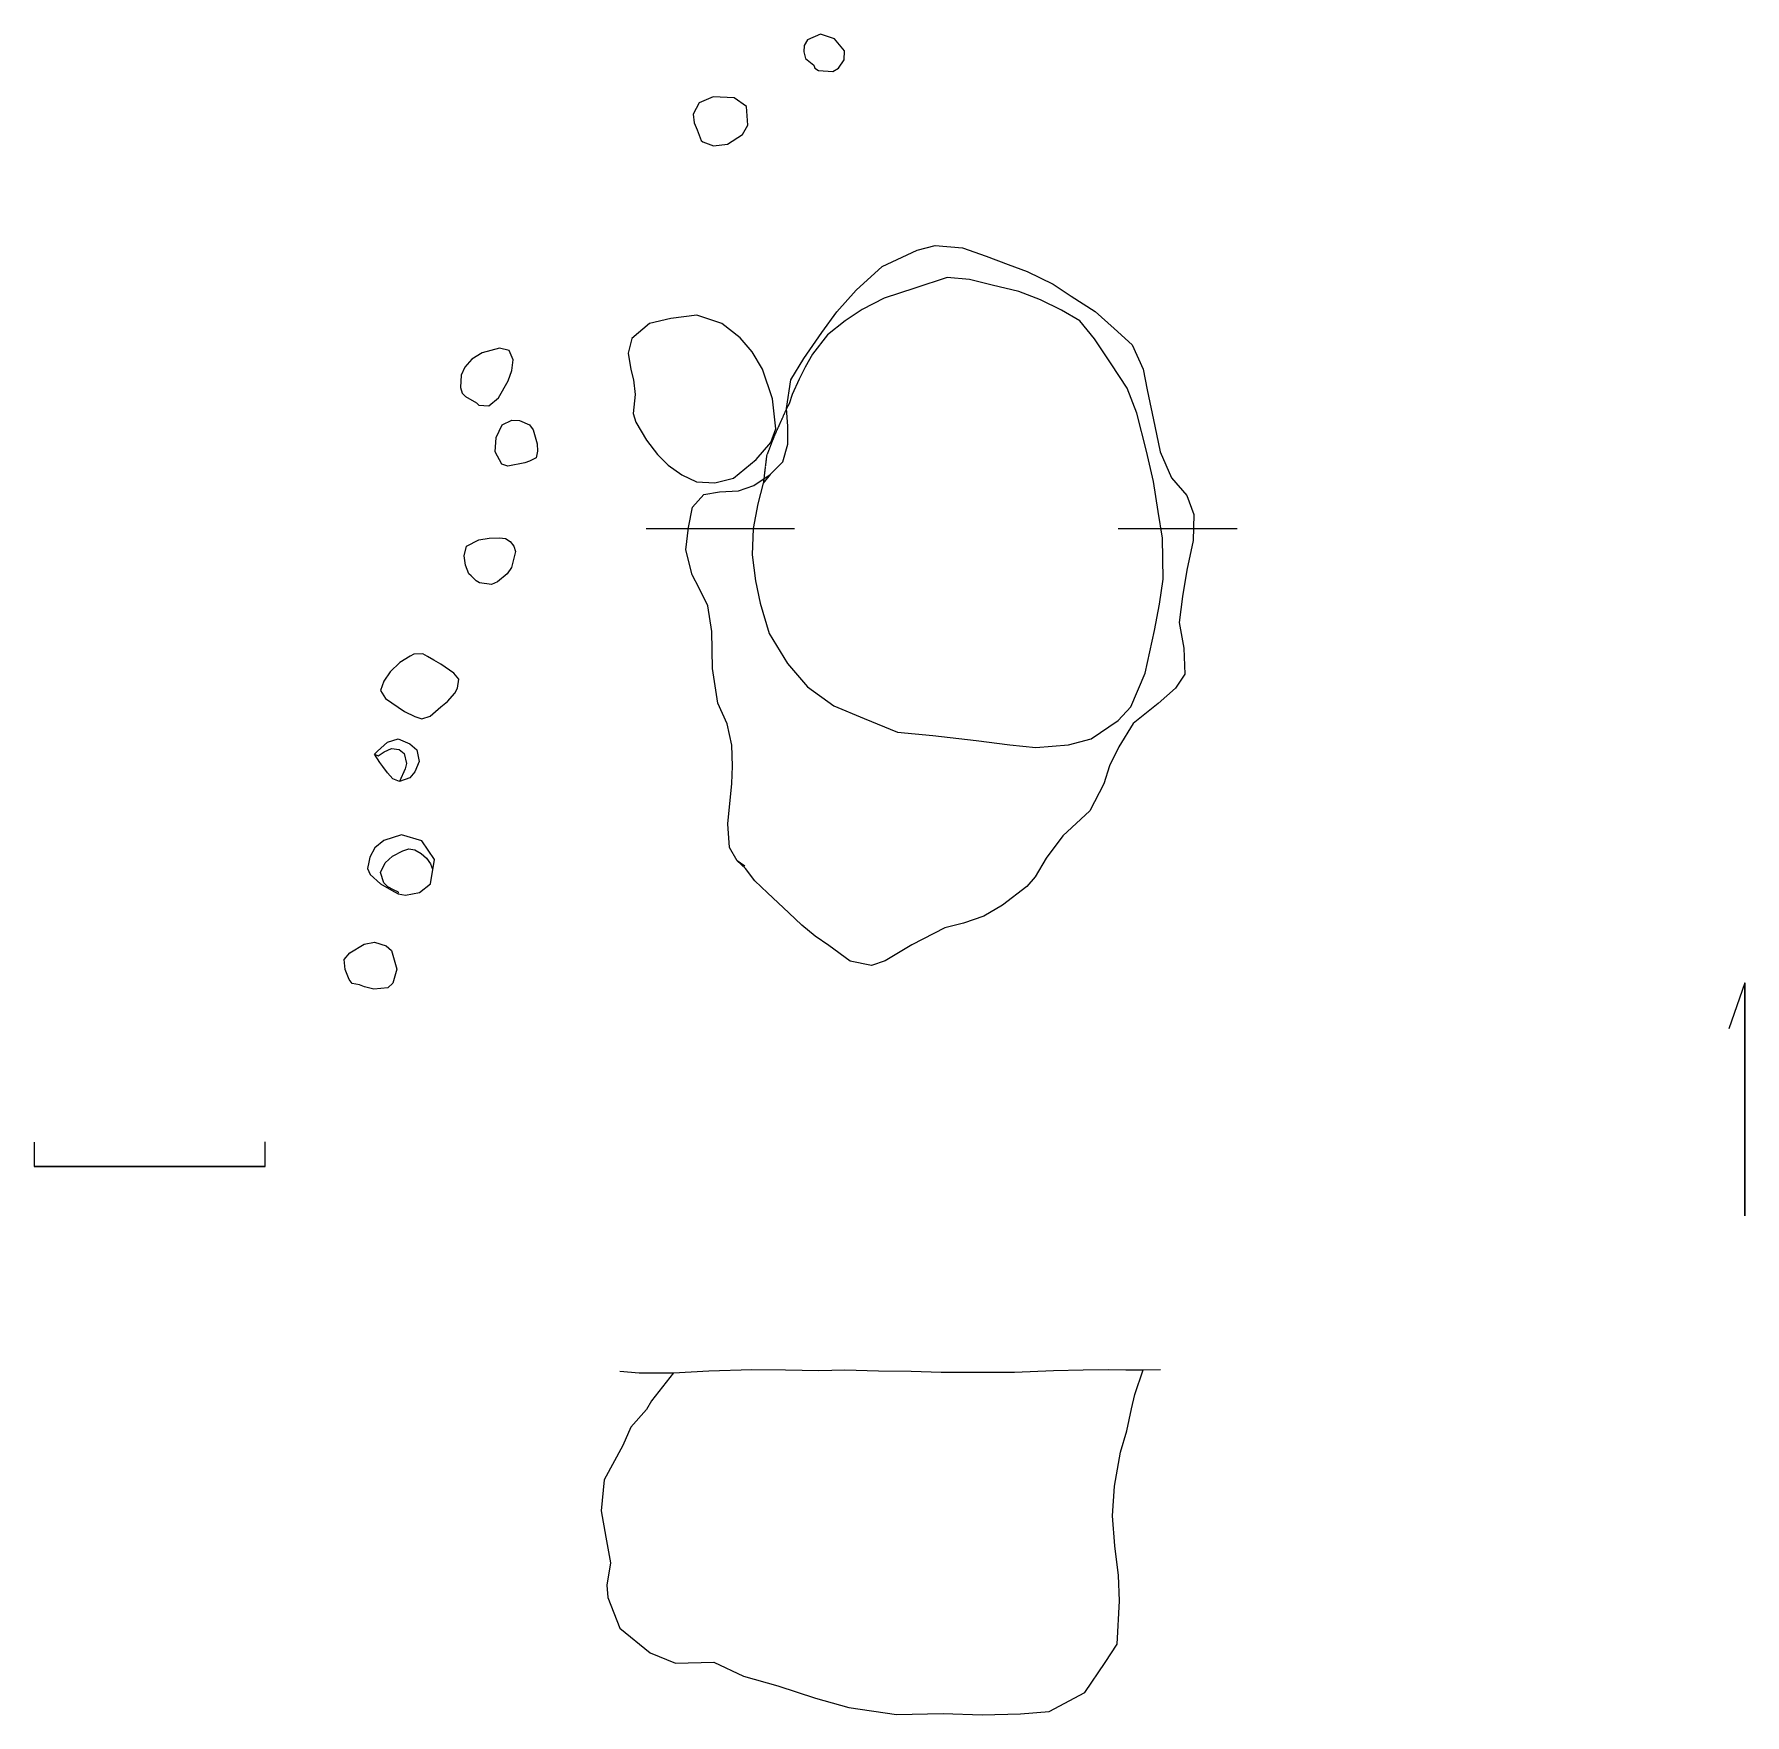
# Model space of a CAD drawing. Extents: x -13976 to 26895, y -1144 to 39023.
import ezdxf

# ---------------------------------------------------------------- set-up
doc = ezdxf.new("R2010")
doc.units = 0
doc.linetypes.add('DASHED', pattern=[0.75, 0.5, -0.25])
doc.layers.add('LAYER1', color=7, linetype='CONTINUOUS')

msp = doc.modelspace()

# ---------------------------------------------------------------- linework, layer by layer
at = {"layer": 'LAYER1', "color": 7, "linetype": 'CONTINUOUS'}
for points in [[(4653.4828, 38279.7468), (4675.6717, 38213.1338), (4764.476, 38157.636), (5108.6041, 38135.4317), (5241.8183, 38213.1338), (5375.0313, 38412.961), (5386.1334, 38623.8606), (5141.9118, 38912.4934), (4808.8847, 39023.4889), (4498.0643, 38890.2723), (4420.3622, 38757.0748), (4409.26, 38601.6563), (4453.6544, 38446.2521), (4653.4828, 38279.7468)], [(1955.9807, 36481.4184), (2000.3906, 36448.1274), (2255.7311, 36359.3219), (2588.7415, 36392.6153), (2943.9575, 36625.7336), (3077.1705, 36847.7533), (3043.864, 37291.7712), (2744.1446, 37502.6875), (2244.6122, 37524.8918), (1911.6018, 37380.591), (1767.2866, 37114.1626), (1789.491, 36903.2487), (1867.1931, 36736.7434), (1955.9807, 36481.4184)], [(2999.4529, 19142.0679), (2821.8455, 19264.1787), (2633.1359, 19586.1025), (2599.8282, 20152.2336), (2688.648, 21118.0049), (2710.8524, 21528.7317), (2688.648, 22028.2641), (2577.6394, 22538.8974), (2355.6221, 23038.4298), (2233.5101, 23859.8859), (2211.3212, 24747.9384), (2122.5169, 25358.4949), (1911.6018, 25780.3108), (1745.0811, 26102.2346), (1589.678, 26701.671), (1656.2613, 27234.5111), (1756.1832, 27722.9544), (2022.6104, 28022.6738), (2400.0153, 28089.2725), (2855.1687, 28111.4626), (3221.4869, 28233.5734), (3610.0094, 28499.9851), (3909.7288, 28799.7045), (4031.8242, 29221.549), (4031.8242, 29654.4659), (3998.5319, 30076.2962), (4098.4384, 30764.5381), (4409.26, 31275.1714), (4842.1924, 31896.8146), (5197.4072, 32385.2603), (5663.6318, 32906.9803), (6285.2917, 33473.1257), (7117.8488, 33861.6506), (7550.78, 33972.6581), (8205.7166, 33917.1627), (8771.8453, 33717.3497), (9293.582, 33517.5368), (9748.72, 33351.0149), (10370.3631, 33051.2979), (10803.2801, 32762.6651), (11369.4255, 32396.347), (11824.5467, 31985.6344), (12257.4803, 31597.0952), (12523.892, 31019.8631), (12612.7094, 30520.3308), (12801.4214, 29654.4659), (12923.5179, 29043.9261), (13201.0449, 28422.2996), (13567.3654, 28000.4527), (13733.885, 27545.3315), (13711.6806, 26923.6883), (13567.3654, 26213.242), (13456.3556, 25580.4979), (13378.6559, 24958.8547), (13489.6633, 24348.3149), (13511.8677, 23726.686), (13289.8504, 23393.6612), (12879.1235, 23027.3264), (12279.6847, 22550.0008), (11935.5566, 21994.973), (11713.556, 21539.8184), (11580.3394, 21106.9015), (11247.3146, 20463.0706), (10603.4671, 19863.6342), (10203.8412, 19330.7941), (9937.4295, 18886.7572), (9737.6166, 18653.6389), (9160.3678, 18209.6043), (8716.3332, 17943.1926), (8227.9043, 17776.6707), (7783.884, 17665.6775), (6995.7213, 17254.9507), (6351.8904, 16877.5149), (6029.9667, 16766.5217), (5519.3167, 16866.4282), (5008.6976, 17243.8485), (4686.7893, 17465.8658), (4364.8501, 17732.293), (4054.044, 18020.8935), (3543.4107, 18498.2358), (3243.6758, 18786.8519), (3021.6739, 19086.5701), (2821.8455, 19264.1787)], [(3610.0094, 28499.9851), (3443.5042, 28289.0855), (3310.29, 27800.6398), (3199.2813, 27212.3043), (3177.077, 26579.5602), (3254.7779, 25957.9337), (3365.7878, 25425.0936), (3587.8051, 24703.5297), (4020.7375, 23981.9967), (4498.0643, 23426.969), (5130.8084, 22971.8143), (5852.3581, 22672.0949), (6651.6075, 22339.0702), (7495.2536, 22261.3847), (8527.6237, 22139.2739), (9337.9931, 22039.3508), (9959.6196, 21972.752), (10736.6789, 22039.3508), (11280.62, 22183.6659), (11924.4532, 22616.5995), (12224.1726, 22949.6267), (12568.3007, 23748.876), (12790.3037, 24770.1451), (12912.4288, 25402.8893), (13001.2343, 26002.3281), (12979.03, 26979.1861), (12879.1235, 27611.9302), (12768.1137, 28333.4799), (12601.6084, 29055.0295), (12368.4878, 29965.2887), (12135.3695, 30564.7252), (11757.948, 31141.9739), (11358.3245, 31741.4128), (11003.093, 32174.3297), (10570.1761, 32429.6547), (10070.6437, 32673.8763), (9548.907, 32873.6893), (8916.1605, 33029.0911), (8372.2194, 33162.291), (7839.3817, 33206.6997), (7062.3367, 32951.3914), (6329.6861, 32718.2707), (5807.9482, 32440.7557), (5397.2201, 32174.3297), (4975.4066, 31841.3192), (4620.1751, 31375.0779), (4442.5665, 31064.2575), (4298.2513, 30775.6415), (4131.7306, 30409.3233), (4065.1307, 30187.306), (3998.5319, 30076.2962)], [(335.2907, 29954.202), (401.8894, 29754.3891), (657.199, 29321.4555), (912.524, 28977.3274), (1167.8323, 28722.0191), (1500.8582, 28488.8984), (1844.9875, 28322.3932), (2289.0066, 28300.1721), (2733.0412, 28411.182), (3276.9835, 28855.2166), (3621.1116, 29265.9434), (3743.2236, 29587.8672), (3665.506, 30309.4168), (3421.2998, 31019.8631), (3177.077, 31430.5757), (2888.4598, 31763.6004), (2455.5274, 32107.7309), (1856.0897, 32307.5439), (1234.4477, 32229.8418), (723.7977, 32107.7309), (301.983, 31752.5137), (213.1799, 31397.2847), (279.7941, 31008.7598), (346.3929, 30764.5381), (379.7006, 30409.3233), (335.2907, 29954.202)], [(-3405.6527, 30209.5104), (-3350.1561, 30154.0126), (-3117.0366, 30142.8949), (-2883.916, 30331.6069), (-2650.812, 30742.3338), (-2562.0089, 30986.5554), (-2528.7012, 31241.8804), (-2628.6076, 31463.8834), (-2861.7271, 31519.3955), (-3272.4385, 31408.3856), (-3516.6613, 31252.9838), (-3683.1665, 31064.2575), (-3771.9863, 30875.5479), (-3794.1919, 30575.8285), (-3749.7808, 30442.631), (-3672.0644, 30364.9122), (-3405.6527, 30209.5104)], [(-2140.162, 28821.9255), (-2251.1718, 28777.5144), (-2661.9142, 28699.798), (-2806.2305, 28744.2067), (-2961.6336, 29043.9261), (-2939.4447, 29388.0543), (-2795.1283, 29687.7737), (-2562.0089, 29798.7668), (-2384.3848, 29787.6801), (-2140.162, 29687.7737), (-2051.3589, 29565.6628), (-1962.57, 29232.6357), (-1951.4679, 29055.0295), (-1984.7601, 28899.611), (-2140.162, 28821.9255)], [(-3538.8668, 26080.0278), (-3594.3789, 26124.4389), (-3672.0644, 26335.3528), (-3705.3876, 26557.3701), (-3649.8755, 26790.4908), (-3350.1561, 26934.7917), (-3105.9332, 26979.1861), (-2861.7271, 26990.3037), (-2717.4107, 26968.0827), (-2606.4176, 26901.4839), (-2517.5978, 26790.4908), (-2473.2046, 26657.2766), (-2573.0956, 26279.8408), (-2673.002, 26124.4389), (-2906.1215, 25935.7127), (-3050.4379, 25869.1139), (-3339.0539, 25913.5226), (-3416.7548, 25957.9337), (-3538.8668, 26080.0278)], [(-4904.2473, 24203.9973), (-4993.0671, 24159.6029), (-5237.2739, 24004.1844), (-5470.3779, 23782.1838), (-5625.8119, 23560.1665), (-5703.4979, 23338.1492), (-5581.4026, 23149.4372), (-5126.2807, 22838.6168), (-4882.0585, 22716.506), (-4715.5372, 22661.0082), (-4515.7403, 22727.6094), (-4260.4153, 22949.6267), (-4105.0123, 23071.7208), (-3927.3894, 23271.5337), (-3860.7906, 23393.6612), (-3827.4829, 23604.5609), (-3949.5937, 23748.876), (-4260.4153, 23970.8933), (-4426.936, 24059.6964), (-4582.3391, 24148.5019), (-4693.3477, 24215.1007), (-4904.2473, 24203.9973)], [(-5847.8143, 21817.3501), (-5770.1282, 21883.9489), (-5537.0082, 22105.9662), (-5281.6832, 22183.6659), (-5004.1538, 22061.5718), (-4837.6486, 21917.2542), (-4782.152, 21639.7249), (-4882.0585, 21395.5342), (-5004.1538, 21251.219), (-5248.376, 21162.4136), (-5403.7946, 21229.0147), (-5537.0082, 21373.3132), (-5648.0013, 21517.6307), (-5714.6162, 21617.5372), (-5847.8143, 21817.3501)], [(-5847.8143, 21817.3501), (-5759.01, 21772.9391), (-5614.7097, 21872.8455), (-5437.0862, 21950.562), (-5259.4788, 21928.3576), (-5137.3829, 21828.4511), (-5081.8708, 21595.3472), (-5115.1779, 21462.133), (-5248.376, 21162.4136)], [(-6014.335, 19086.5701), (-5947.7356, 18942.2549), (-5703.4979, 18720.2376), (-5437.0862, 18564.8346), (-5281.6832, 18476.0148), (-5104.0603, 18442.7238), (-4771.0498, 18509.3225), (-4504.6381, 18720.2376), (-4415.8184, 19297.4864), (-4715.5372, 19741.5067), (-5203.9662, 19885.8219), (-5625.8119, 19752.6077), (-5836.7115, 19574.9991), (-5958.8384, 19352.9842), (-5981.0279, 19230.8877), (-6014.335, 19086.5701)], [(-5281.6832, 18476.0148), (-5270.5965, 18520.4247), (-5392.6924, 18575.9368), (-5525.906, 18642.5367), (-5625.8119, 18742.4432), (-5703.5134, 18986.6636), (-5592.5048, 19219.7867), (-5414.8968, 19375.1862), (-5170.6745, 19508.386), (-5026.3742, 19552.7971), (-4882.0585, 19530.6047), (-4726.6554, 19441.7873), (-4604.544, 19330.7941), (-4504.6381, 19197.5799), (-4460.2282, 19064.3681), (-4460.2282, 19064.3681)], [(-6380.6526, 16333.5893), (-6447.2674, 16433.4946), (-6547.1739, 16666.6152), (-6569.3633, 16910.8214), (-6436.1652, 17066.2399), (-6092.0365, 17277.1395), (-5847.8143, 17321.5494), (-5570.2998, 17232.7451), (-5437.0862, 17121.7365), (-5314.9909, 16677.7019), (-5403.7946, 16344.676), (-5525.906, 16233.6828), (-5858.9319, 16200.3751), (-6080.9337, 16255.8872), (-6203.0452, 16300.2816), (-6380.6526, 16333.5893)], [(26894.5979, 16352.9356), (26512.9138, 15251.4995)], [(26894.5979, 16352.9356), (26894.5979, 10780.3716)], [(26894.5979, 10780.3716), (26894.5979, 16352.9356)], [(26894.5979, 10780.3716), (26894.5979, 16352.9356)], [(-13975.8597, 12546.2524), (-13975.8597, 11957.3547)], [(-8458.4635, 11957.3547), (-8458.4635, 12551.9673)], [(-13975.8597, 11957.3547), (-8458.4635, 11957.3547)], [(-8458.4635, 11957.3547), (-13975.8597, 11957.3547)], [(1295.0338, 7033.0105), (776.4053, 6359.8844), (655.0283, 6150.2345), (279.8406, 5730.9025), (84.307, 5289.5222), (-360.1815, 4472.9387), (-426.3895, 3733.6198), (-316.0373, 3104.6377), (-205.6839, 2486.6802), (-293.9723, 1957.0112), (-271.8931, 1659.0723), (15.0062, 930.7777), (743.3013, 334.9001), (1350.2182, 92.1455), (2266.0994, 117.5203), (2972.3295, -216.8332), (3788.8975, -448.5634), (4693.754, -746.5022), (5488.2582, -967.1924), (6624.8283, -1132.714), (7739.3514, -1110.6496), (8677.2951, -1143.754), (9593.1918, -1121.6896), (10277.3427, -1066.5053), (11127.0147, -614.085), (11612.5535, 106.4803), (11899.454, 544.5659), (11954.6229, 1581.8395), (11932.5591, 2188.7416), (11844.285, 2894.972), (11789.1017, 3612.2268), (11833.2436, 4318.4572), (11976.701, 5135.0252), (12131.1855, 5642.6295), (12241.5377, 6172.2988), (12318.7704, 6514.382), (12517.3968, 7099.2197)], [(18.0978, 7066.1151), (478.4669, 7033.0105), (1295.0338, 7033.0105), (2144.7224, 7077.1553), (3170.9558, 7110.2593), (3976.4836, 7099.2197), (4770.9867, 7088.1794), (5388.945, 7099.2197), (6194.4728, 7077.1553), (6977.9511, 7066.1151), (7695.2072, 7044.0507), (8589.0234, 7044.0507), (9449.7344, 7044.0507), (10376.6558, 7088.1794), (11082.8847, 7099.2197), (11689.7862, 7110.2593), (12109.1193, 7099.2197), (12517.3968, 7099.2197), (12936.7276, 7110.2593)]]:
    msp.add_lwpolyline(points, dxfattribs=at)
at = {"layer": 'LAYER1', "color": 7, "linetype": 'DASHED'}
msp.add_lwpolyline([(3998.5319, 30076.2962), (3709.9159, 29432.4487), (3643.3171, 29265.9434), (3521.1896, 28944.0197), (3443.5042, 28289.0855)], dxfattribs=at)
at = {"layer": 'LAYER1', "color": 3, "linetype": 'CONTINUOUS'}
for points in [[(646.1123, 27212.3043), (4187.2427, 27212.3043)], [(11924.4532, 27212.3043), (14766.2407, 27212.3043)]]:
    msp.add_lwpolyline(points, dxfattribs=at)

doc.saveas('drawing.dxf')
